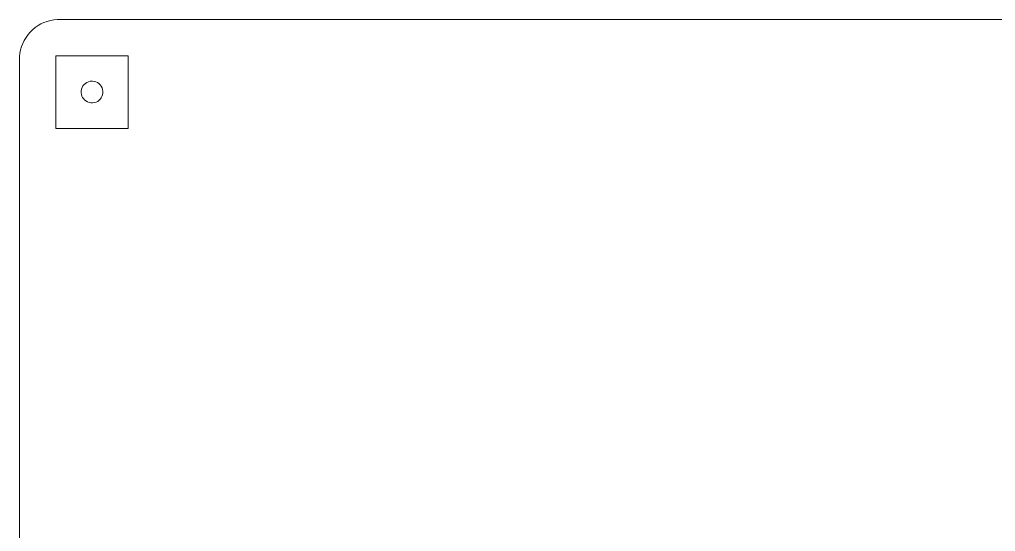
# Model space of a CAD drawing. Header units: millimetres. Extents: x -38 to 1265, y -860 to -429.
# Drawn here: x 520.3 to 654.8, y -586 to -515.5 of the extents above; entities that cross this region are included whole.
import ezdxf

# ---------------------------------------------------------------- set-up
doc = ezdxf.new("R2010")
doc.units = ezdxf.units.MM
doc.header["$MEASUREMENT"] = 0
doc.layers.add('layer 1', color=7, linetype='Continuous')

msp = doc.modelspace()

# ---------------------------------------------------------------- linework, layer by layer
at = {"layer": 'layer 1', "color": 250, "lineweight": 9}
for points, knots in [([(525.7375, -755.4875), (525.7375, -755.4875), (879.0375, -755.4625), (879.0375, -755.4625), (879.0375, -755.4625), (879.4875, -755.4125), (879.4875, -755.4125), (879.4875, -755.4125), (879.9624, -755.3375), (879.9624, -755.3375), (879.9624, -755.3375), (880.4125, -755.2125), (880.4125, -755.2125), (880.4125, -755.2125), (880.8625, -755.0625), (880.8625, -755.0625), (880.8625, -755.0625), (881.2875, -754.8625), (881.2875, -754.8625), (881.2875, -754.8625), (881.6875, -754.6375), (881.6875, -754.6375), (881.6875, -754.6375), (882.0625, -754.3625), (882.0625, -754.3625), (882.0625, -754.3625), (882.4374, -754.0625), (882.4374, -754.0625), (882.4374, -754.0625), (882.7625, -753.7375), (882.7625, -753.7375), (882.7625, -753.7375), (883.0625, -753.3875), (883.0625, -753.3875), (883.0625, -753.3875), (883.3375, -752.9875), (883.3375, -752.9875), (883.3375, -752.9875), (883.5875, -752.5875), (883.5875, -752.5875), (883.5875, -752.5875), (883.7875, -752.1625), (883.7875, -752.1625), (883.7875, -752.1625), (883.9624, -751.7375), (883.9624, -751.7375), (883.9624, -751.7375), (884.0875, -751.2875), (884.0875, -751.2875), (884.0875, -751.2875), (884.1875, -750.8375), (884.1875, -750.8375), (884.1875, -750.8375), (884.2375, -750.3625), (884.2375, -750.3625), (884.2375, -750.3625), (884.2375, -750.2625), (884.2375, -750.2625), (884.2375, -750.2625), (884.2375, -520.6875), (884.2375, -520.6875), (884.2375, -520.6875), (884.1875, -520.2375), (884.1875, -520.2375), (884.1875, -520.2375), (884.1125, -519.7625), (884.1125, -519.7625), (884.1125, -519.7625), (883.9874, -519.3125), (883.9874, -519.3125), (883.9874, -519.3125), (883.8375, -518.8625), (883.8375, -518.8625), (883.8375, -518.8625), (883.6375, -518.4375), (883.6375, -518.4375), (883.6375, -518.4375), (883.4125, -518.0375), (883.4125, -518.0375), (883.4125, -518.0375), (883.1374, -517.6625), (883.1374, -517.6625), (883.1374, -517.6625), (882.8375, -517.2875), (882.8375, -517.2875), (882.8375, -517.2875), (882.5125, -516.9625), (882.5125, -516.9625), (882.5125, -516.9625), (882.1625, -516.6625), (882.1625, -516.6625), (882.1625, -516.6625), (881.7625, -516.3875), (881.7625, -516.3875), (881.7625, -516.3875), (881.3625, -516.1375), (881.3625, -516.1375), (881.3625, -516.1375), (880.9375, -515.9375), (880.9375, -515.9375), (880.9375, -515.9375), (880.5125, -515.7625), (880.5125, -515.7625), (880.5125, -515.7625), (880.0624, -515.6375), (880.0624, -515.6375), (880.0624, -515.6375), (879.6125, -515.5375), (879.6125, -515.5375), (879.6125, -515.5375), (879.1374, -515.4875), (879.1374, -515.4875), (879.1374, -515.4875), (879.0375, -515.4875), (879.0375, -515.4875), (879.0375, -515.4875), (525.4625, -515.4875), (525.4625, -515.4875), (525.4625, -515.4875), (525.0125, -515.5375), (525.0125, -515.5375), (525.0125, -515.5375), (524.5375, -515.6125), (524.5375, -515.6125), (524.5375, -515.6125), (524.0875, -515.7375), (524.0875, -515.7375), (524.0875, -515.7375), (523.6375, -515.8875), (523.6375, -515.8875), (523.6375, -515.8875), (523.2125, -516.0875), (523.2125, -516.0875), (523.2125, -516.0875), (522.8125, -516.3125), (522.8125, -516.3125), (522.8125, -516.3125), (522.4375, -516.5875), (522.4375, -516.5875), (522.4375, -516.5875), (522.0625, -516.8875), (522.0625, -516.8875), (522.0625, -516.8875), (521.7375, -517.2125), (521.7375, -517.2125), (521.7375, -517.2125), (521.4375, -517.5625), (521.4375, -517.5625), (521.4375, -517.5625), (521.1625, -517.9625), (521.1625, -517.9625), (521.1625, -517.9625), (520.9125, -518.3625), (520.9125, -518.3625), (520.9125, -518.3625), (520.7125, -518.7875), (520.7125, -518.7875), (520.7125, -518.7875), (520.5375, -519.2125), (520.5375, -519.2125), (520.5375, -519.2125), (520.4125, -519.6625), (520.4125, -519.6625), (520.4125, -519.6625), (520.3125, -520.1125), (520.3125, -520.1125), (520.3125, -520.1125), (520.2625, -520.5875), (520.2625, -520.5875), (520.2625, -520.5875), (520.2625, -520.6875), (520.2625, -520.6875), (520.2625, -520.6875), (520.2625, -750.2625), (520.2625, -750.2625), (520.2625, -750.2625), (520.3125, -750.7125), (520.3125, -750.7125), (520.3125, -750.7125), (520.3875, -751.1875), (520.3875, -751.1875), (520.3875, -751.1875), (520.5125, -751.6375), (520.5125, -751.6375), (520.5125, -751.6375), (520.6625, -752.0625), (520.6625, -752.0625), (520.6625, -752.0625), (520.8625, -752.5125), (520.8625, -752.5125), (520.8625, -752.5125), (521.0875, -752.9125), (521.0875, -752.9125), (521.0875, -752.9125), (521.3625, -753.2875), (521.3625, -753.2875), (521.3625, -753.2875), (521.6625, -753.6625), (521.6625, -753.6625), (521.6625, -753.6625), (521.9875, -753.9875), (521.9875, -753.9875), (521.9875, -753.9875), (522.3375, -754.2875), (522.3375, -754.2875), (522.3375, -754.2875), (522.7375, -754.5625), (522.7375, -754.5625), (522.7375, -754.5625), (523.1375, -754.8125), (523.1375, -754.8125), (523.1375, -754.8125), (523.5375, -755.0125), (523.5375, -755.0125), (523.5375, -755.0125), (523.9875, -755.1875), (523.9875, -755.1875), (523.9875, -755.1875), (524.4375, -755.3125), (524.4375, -755.3125), (524.4375, -755.3125), (524.8875, -755.4125), (524.8875, -755.4125), (524.8875, -755.4125), (525.3625, -755.4625), (525.3625, -755.4625), (525.3625, -755.4625), (525.7375, -755.4875), (525.7375, -755.4875)], [0, 0, 0, 0, 0.01315789, 0.01315789, 0.01315789, 0.02631579, 0.02631579, 0.02631579, 0.03947368, 0.03947368, 0.03947368, 0.05263158, 0.05263158, 0.05263158, 0.06578947, 0.06578947, 0.06578947, 0.07894737, 0.07894737, 0.07894737, 0.09210526, 0.09210526, 0.09210526, 0.10526316, 0.10526316, 0.10526316, 0.11842105, 0.11842105, 0.11842105, 0.13157895, 0.13157895, 0.13157895, 0.14473684, 0.14473684, 0.14473684, 0.15789474, 0.15789474, 0.15789474, 0.17105263, 0.17105263, 0.17105263, 0.18421053, 0.18421053, 0.18421053, 0.19736842, 0.19736842, 0.19736842, 0.21052632, 0.21052632, 0.21052632, 0.22368421, 0.22368421, 0.22368421, 0.23684211, 0.23684211, 0.23684211, 0.25, 0.25, 0.25, 0.26315789, 0.26315789, 0.26315789, 0.27631579, 0.27631579, 0.27631579, 0.28947368, 0.28947368, 0.28947368, 0.30263158, 0.30263158, 0.30263158, 0.31578947, 0.31578947, 0.31578947, 0.32894737, 0.32894737, 0.32894737, 0.34210526, 0.34210526, 0.34210526, 0.35526316, 0.35526316, 0.35526316, 0.36842105, 0.36842105, 0.36842105, 0.38157895, 0.38157895, 0.38157895, 0.39473684, 0.39473684, 0.39473684, 0.40789474, 0.40789474, 0.40789474, 0.42105263, 0.42105263, 0.42105263, 0.43421053, 0.43421053, 0.43421053, 0.44736842, 0.44736842, 0.44736842, 0.46052632, 0.46052632, 0.46052632, 0.47368421, 0.47368421, 0.47368421, 0.48684211, 0.48684211, 0.48684211, 0.5, 0.5, 0.5, 0.51315789, 0.51315789, 0.51315789, 0.52631579, 0.52631579, 0.52631579, 0.53947368, 0.53947368, 0.53947368, 0.55263158, 0.55263158, 0.55263158, 0.56578947, 0.56578947, 0.56578947, 0.57894737, 0.57894737, 0.57894737, 0.59210526, 0.59210526, 0.59210526, 0.60526316, 0.60526316, 0.60526316, 0.61842105, 0.61842105, 0.61842105, 0.63157895, 0.63157895, 0.63157895, 0.64473684, 0.64473684, 0.64473684, 0.65789474, 0.65789474, 0.65789474, 0.67105263, 0.67105263, 0.67105263, 0.68421053, 0.68421053, 0.68421053, 0.69736842, 0.69736842, 0.69736842, 0.71052632, 0.71052632, 0.71052632, 0.72368421, 0.72368421, 0.72368421, 0.73684211, 0.73684211, 0.73684211, 0.75, 0.75, 0.75, 0.76315789, 0.76315789, 0.76315789, 0.77631579, 0.77631579, 0.77631579, 0.78947368, 0.78947368, 0.78947368, 0.80263158, 0.80263158, 0.80263158, 0.81578947, 0.81578947, 0.81578947, 0.82894737, 0.82894737, 0.82894737, 0.84210526, 0.84210526, 0.84210526, 0.85526316, 0.85526316, 0.85526316, 0.86842105, 0.86842105, 0.86842105, 0.88157895, 0.88157895, 0.88157895, 0.89473684, 0.89473684, 0.89473684, 0.90789474, 0.90789474, 0.90789474, 0.92105263, 0.92105263, 0.92105263, 0.93421053, 0.93421053, 0.93421053, 0.94736842, 0.94736842, 0.94736842, 0.96052632, 0.96052632, 0.96052632, 0.97368421, 0.97368421, 0.97368421, 0.98684211, 0.98684211, 0.98684211, 1, 1, 1, 1]), ([(530.3125, -523.9875), (530.3125, -523.9875), (530.5625, -524.0125), (530.5625, -524.0125), (530.5625, -524.0125), (530.7875, -524.0625), (530.7875, -524.0625), (530.7875, -524.0625), (531.0125, -524.1875), (531.0125, -524.1875), (531.0125, -524.1875), (531.2125, -524.3125), (531.2125, -524.3125), (531.2125, -524.3125), (531.3875, -524.4875), (531.3875, -524.4875), (531.3875, -524.4875), (531.5375, -524.6875), (531.5375, -524.6875), (531.5375, -524.6875), (531.6375, -524.9125), (531.6375, -524.9125), (531.6375, -524.9125), (531.7125, -525.1375), (531.7125, -525.1375), (531.7125, -525.1375), (531.7375, -525.3875), (531.7375, -525.3875), (531.7375, -525.3875), (531.7375, -525.6375), (531.7375, -525.6375), (531.7375, -525.6375), (531.6875, -525.8625), (531.6875, -525.8625), (531.6875, -525.8625), (531.6125, -526.0875), (531.6125, -526.0875), (531.6125, -526.0875), (531.5125, -526.2625), (531.5125, -526.2625), (531.5125, -526.2625), (531.4125, -526.4375), (531.4125, -526.4375), (531.4125, -526.4375), (531.2375, -526.6125), (531.2375, -526.6125), (531.2375, -526.6125), (531.0375, -526.7625), (531.0375, -526.7625), (531.0375, -526.7625), (530.8125, -526.8625), (530.8125, -526.8625), (530.8125, -526.8625), (530.5875, -526.9375), (530.5875, -526.9375), (530.5875, -526.9375), (530.3375, -526.9625), (530.3375, -526.9625), (530.3375, -526.9625), (530.0875, -526.9625), (530.0875, -526.9625), (530.0875, -526.9625), (529.8625, -526.9125), (529.8625, -526.9125), (529.8625, -526.9125), (529.6375, -526.8375), (529.6375, -526.8375), (529.6375, -526.8375), (529.4125, -526.7125), (529.4125, -526.7125), (529.4125, -526.7125), (529.2125, -526.5625), (529.2125, -526.5625), (529.2125, -526.5625), (529.0625, -526.3875), (529.0625, -526.3875), (529.0625, -526.3875), (528.9625, -526.2125), (528.9625, -526.2125), (528.9625, -526.2125), (528.8625, -526.0375), (528.8625, -526.0375), (528.8625, -526.0375), (528.7875, -525.8125), (528.7875, -525.8125), (528.7875, -525.8125), (528.7625, -525.5625), (528.7625, -525.5625), (528.7625, -525.5625), (528.7625, -525.3125), (528.7625, -525.3125), (528.7625, -525.3125), (528.8125, -525.0875), (528.8125, -525.0875), (528.8125, -525.0875), (528.8875, -524.8625), (528.8875, -524.8625), (528.8875, -524.8625), (529.0125, -524.6375), (529.0125, -524.6375), (529.0125, -524.6375), (529.1625, -524.4375), (529.1625, -524.4375), (529.1625, -524.4375), (529.3375, -524.2875), (529.3375, -524.2875), (529.3375, -524.2875), (529.5375, -524.1625), (529.5375, -524.1625), (529.5375, -524.1625), (529.7625, -524.0625), (529.7625, -524.0625), (529.7625, -524.0625), (530.0125, -523.9875), (530.0125, -523.9875), (530.0125, -523.9875), (530.1625, -523.9875), (530.1625, -523.9875), (530.1625, -523.9875), (530.2875, -523.9875), (530.2875, -523.9875), (530.2875, -523.9875), (530.3125, -523.9875), (530.3125, -523.9875)], [0, 0, 0, 0, 0.02439024, 0.02439024, 0.02439024, 0.04878049, 0.04878049, 0.04878049, 0.07317073, 0.07317073, 0.07317073, 0.09756098, 0.09756098, 0.09756098, 0.12195122, 0.12195122, 0.12195122, 0.14634146, 0.14634146, 0.14634146, 0.17073171, 0.17073171, 0.17073171, 0.19512195, 0.19512195, 0.19512195, 0.2195122, 0.2195122, 0.2195122, 0.24390244, 0.24390244, 0.24390244, 0.26829268, 0.26829268, 0.26829268, 0.29268293, 0.29268293, 0.29268293, 0.31707317, 0.31707317, 0.31707317, 0.34146341, 0.34146341, 0.34146341, 0.36585366, 0.36585366, 0.36585366, 0.3902439, 0.3902439, 0.3902439, 0.41463415, 0.41463415, 0.41463415, 0.43902439, 0.43902439, 0.43902439, 0.46341463, 0.46341463, 0.46341463, 0.48780488, 0.48780488, 0.48780488, 0.51219512, 0.51219512, 0.51219512, 0.53658537, 0.53658537, 0.53658537, 0.56097561, 0.56097561, 0.56097561, 0.58536585, 0.58536585, 0.58536585, 0.6097561, 0.6097561, 0.6097561, 0.63414634, 0.63414634, 0.63414634, 0.65853659, 0.65853659, 0.65853659, 0.68292683, 0.68292683, 0.68292683, 0.70731707, 0.70731707, 0.70731707, 0.73170732, 0.73170732, 0.73170732, 0.75609756, 0.75609756, 0.75609756, 0.7804878, 0.7804878, 0.7804878, 0.80487805, 0.80487805, 0.80487805, 0.82926829, 0.82926829, 0.82926829, 0.85365854, 0.85365854, 0.85365854, 0.87804878, 0.87804878, 0.87804878, 0.90243902, 0.90243902, 0.90243902, 0.92682927, 0.92682927, 0.92682927, 0.95121951, 0.95121951, 0.95121951, 0.97560976, 0.97560976, 0.97560976, 1, 1, 1, 1])]:
    msp.add_open_spline(points, degree=3, knots=knots, dxfattribs=at)
at = {"layer": 'layer 1', "color": 230, "lineweight": 9}
msp.add_open_spline([(535.2625, -520.4875), (535.2625, -520.4875), (525.2625, -520.4875), (525.2625, -520.4875), (525.2625, -520.4875), (525.2625, -530.4875), (525.2625, -530.4875), (525.2625, -530.4875), (535.2625, -530.4875), (535.2625, -530.4875), (535.2625, -530.4875), (535.2625, -520.4875), (535.2625, -520.4875)], degree=3, knots=[0, 0, 0, 0, 0.25, 0.25, 0.25, 0.5, 0.5, 0.5, 0.75, 0.75, 0.75, 1, 1, 1, 1], dxfattribs=at)

doc.saveas('drawing.dxf')
